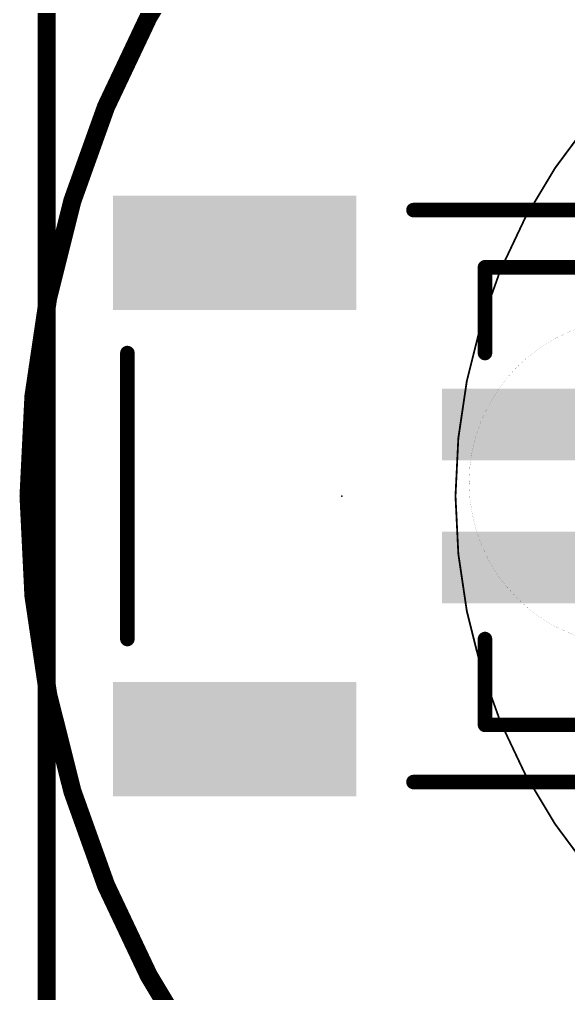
# Model space of a CAD drawing. Extents: x -45 to 63, y -30 to 12.
# Drawn here: x -14.35 to -6.67, y -9.5 to 4.13 of the extents above; entities that cross this region are included whole.
import ezdxf

# ---------------------------------------------------------------- set-up
doc = ezdxf.new("R2010")
doc.units = 0
for name, color, linetype in [('1', 12, 'CONTINUOUS'), ('16', 132, 'CONTINUOUS'), ('20', 53, 'CONTINUOUS'), ('21', 41, 'CONTINUOUS'), ('23', 53, 'CONTINUOUS'), ('49', 253, 'CONTINUOUS')]:
    doc.layers.add(name, color=color, linetype=linetype)

# ---------------------------------------------------------------- blocks, each defined once
blk = doc.blocks.new('RECT')
blk.add_solid([(-0.5, -0.5), (0.5, -0.5), (-0.5, 0.5), (0.5, 0.5)])

msp = doc.modelspace()

# ---------------------------------------------------------------- linework, layer by layer
at = {"layer": '1', "const_width": 0.254}
msp.add_lwpolyline([(-13.97, 11.43), (-13.97, -16.51)], dxfattribs=at)
at = {"layer": '16', "const_width": 0.254}
msp.add_lwpolyline([(-13.97, 11.43), (-13.97, -16.51)], dxfattribs=at)
at = {"layer": '20', "const_width": 0.254}
msp.add_lwpolyline([(0, -16.764, 1), (0, 11.684, 1), (0, -16.764)], format="xyb", dxfattribs=at)
at = {"layer": '21', "const_width": 0.2032}
for points in [[(-5.3425, 1.46), (-8.8425, 1.46)], [(-7.8425, -0.54), (-7.8425, 0.66)], [(-7.8425, 0.66), (-5.3425, 0.66)], [(-12.8425, -0.54), (-12.8425, -4.54)], [(-7.8425, -5.74), (-7.8425, -4.54)], [(-5.3425, -5.74), (-7.8425, -5.74)], [(-8.8425, -6.54), (-5.3425, -6.54)]]:
    msp.add_lwpolyline(points, dxfattribs=at)
at = {"layer": '21', "const_width": 0.1016}
for points in [[(-8.8425, 1.5108, 1), (-8.8425, 1.4092)], [(-7.7917, 0.66, 1), (-7.8933, 0.66)], [(-7.8425, 0.7108, 1), (-7.8425, 0.6092)], [(-12.7917, -0.54, 1), (-12.8933, -0.54)], [(-7.8933, -0.54, 1), (-7.7917, -0.54)], [(-12.8933, -4.54, 1), (-12.7917, -4.54)], [(-7.7917, -4.54, 1), (-7.8933, -4.54)], [(-7.8425, -5.6892, 1), (-7.8425, -5.7908)], [(-7.8933, -5.74, 1), (-7.7917, -5.74)], [(-8.8425, -6.4892, 1), (-8.8425, -6.5908)]]:
    msp.add_lwpolyline(points, format="xyb", dxfattribs=at)
at = {"layer": '23'}
msp.add_point((-9.8425, -2.54), dxfattribs=at)
at = {"layer": '49'}
for points, const_width in [([(0, -10.795, 1), (0, 5.715, 1), (0, -10.795)], 0.0254), ([(-5.7785, -4.6355, 1), (-5.7785, -0.0635, 1), (-5.7785, -4.6355)], 0.001)]:
    msp.add_lwpolyline(points, format="xyb", dxfattribs=dict(at, const_width=const_width))

# ---------------------------------------------------------------- block references
at = {"layer": '1', "xscale": 3.4, "yscale": 1.6, "rotation": 180}
for p in [(-11.3425, 0.86), (-11.3425, -5.94)]:
    msp.add_blockref('RECT', p, dxfattribs=at)
at = {"layer": '1', "yscale": 4.6, "rotation": 90}
for p in [(-6.1425, -1.54), (-6.1425, -3.54)]:
    msp.add_blockref('RECT', p, dxfattribs=at)

doc.saveas('drawing.dxf')
